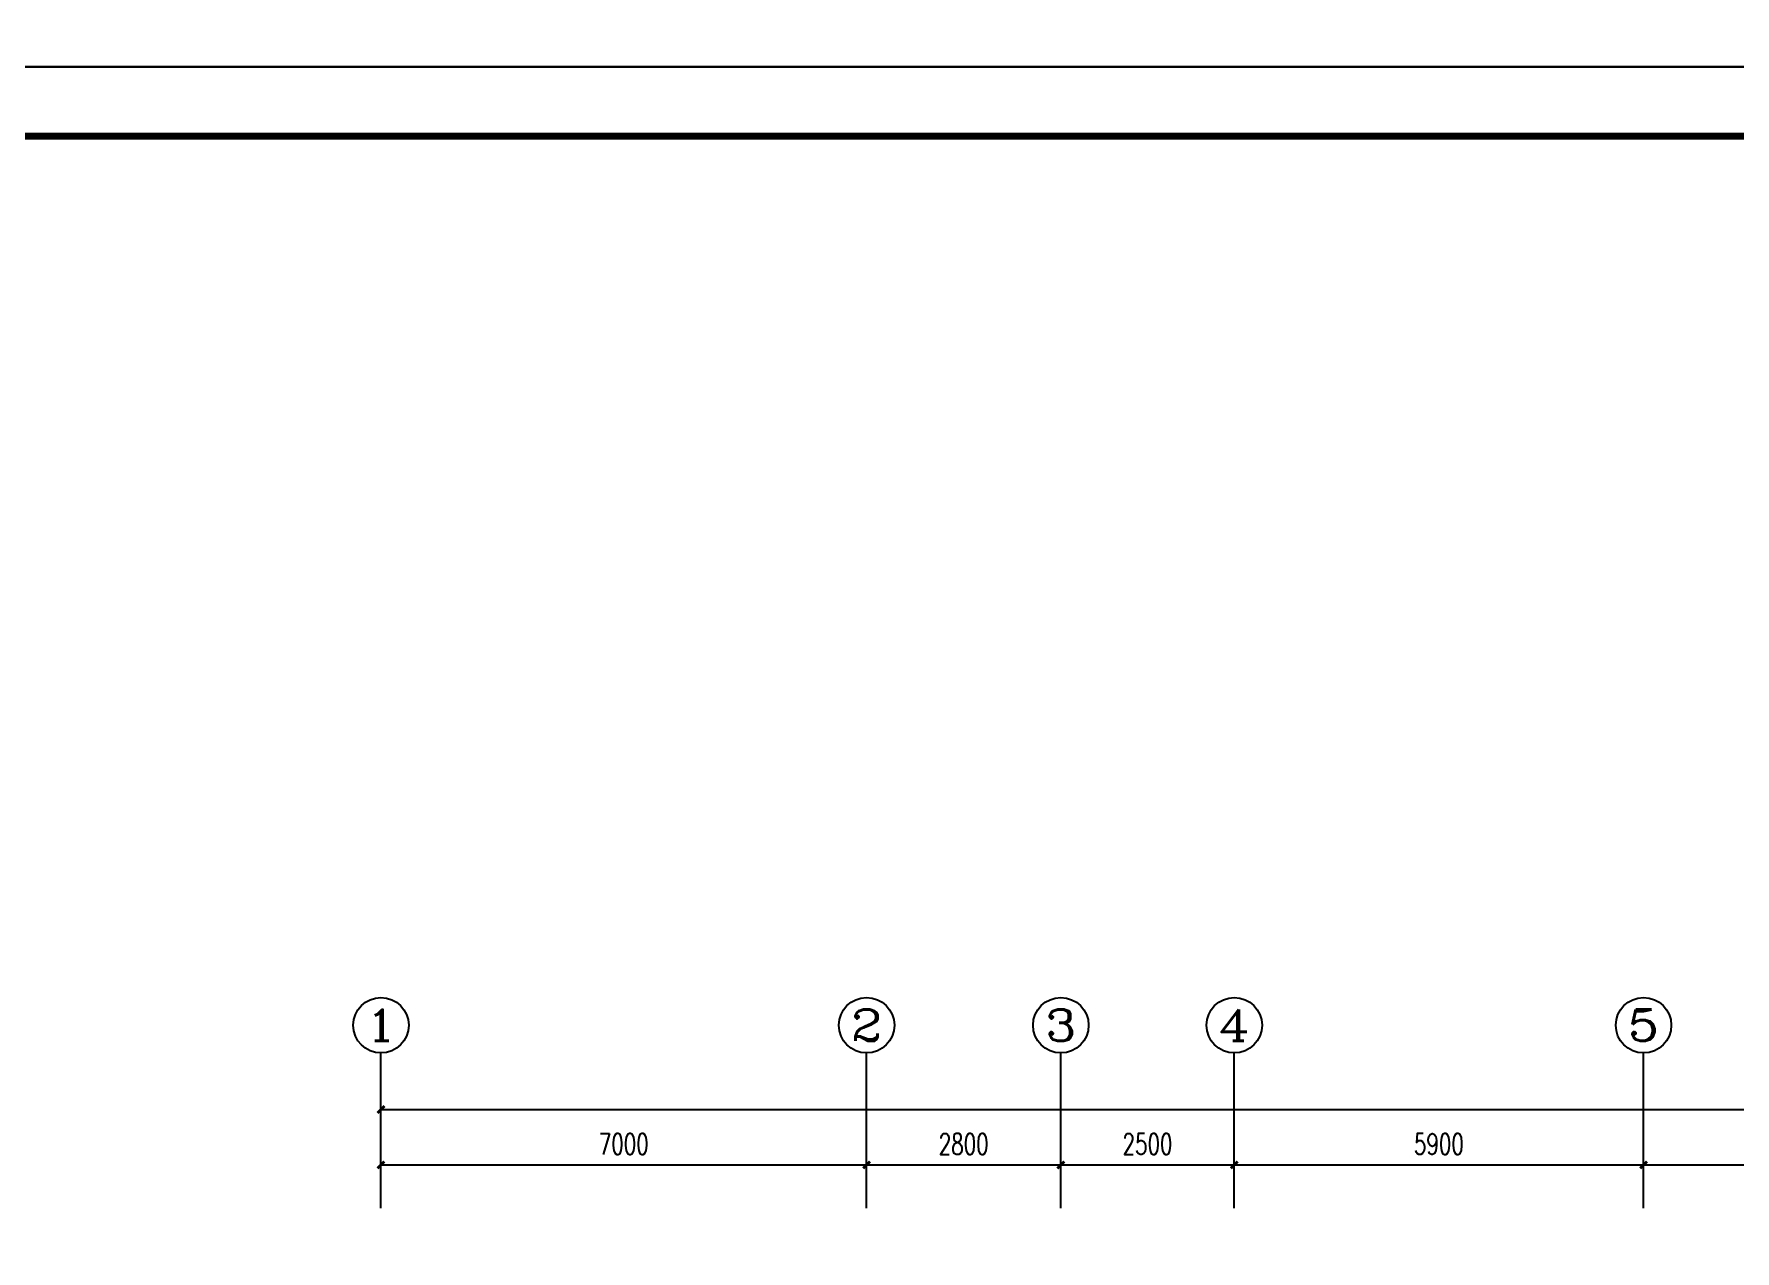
# Model space of a CAD drawing. Extents: x 2166032 to 5302137, y 581493 to 2416206.
# Drawn here: x 2445093 to 2469612, y 1016446 to 1033995 of the extents above; entities that cross this region are included whole.
import ezdxf
from ezdxf.enums import TextEntityAlignment as Align

# ---------------------------------------------------------------- set-up
doc = ezdxf.new("R2010")
doc.units = 0
doc.header["$LTSCALE"] = 1000
doc.header["$MEASUREMENT"] = 0
for name, color, linetype in [('AXIS', 3, 'Continuous'), ('AXIS_TEXT', 7, 'Continuous'), ('PUB_TITLE', 137, 'Continuous')]:
    doc.layers.add(name, color=color, linetype=linetype)
doc.styles.add('_TCH_AXIS', font='complex_.ttf')
doc.styles.add('COMPLEX', font='complex_.ttf')
doc.styles.add('DIM_FONT', font='simplex_.ttf', dxfattribs={"width": 0.7})
doc.dimstyles.new('DIMN', dxfattribs={"dimtxt": 300, "dimasz": 100, "dimexe": 250, "dimexo": 300, "dimgap": 150, "dimtad": 1, "dimdec": 0, "dimzin": 0, "dimdsep": 46, "dimtxsty": 'DIM_FONT', "dimblk": 'ARCHTICK', "dimcen": 0.09, "dimclrt": 7, "dimazin": 2, "dimtfac": 1, "dimtdec": 0, "dimtix": 1, "dimtmove": 2, "dimatfit": 3, "dimldrblk": 'ARCHTICK', "dimfxl": 1, "dimtolj": 1, "dimtzin": 0, "dimarcsym": 0})

# ---------------------------------------------------------------- blocks, each defined once
blk = doc.blocks.new('_ArchTick')
at = {"color": 0, "linetype": 'ByBlock', "const_width": 0.4}
blk.add_lwpolyline([(-0.5, -0.5), (0.5, 0.5)], dxfattribs=at)
blk = doc.blocks.new('*D3045')
at = {"layer": 'AXIS', "color": 0, "lineweight": -2}
for p, q in [((2450094, 1017062), (2450094, 1017937)), ((2457094, 1017062), (2457094, 1017937)), ((2450094, 1017687), (2457094, 1017687))]:
    blk.add_line(p, q, dxfattribs=at)
at = {"layer": 'Defpoints', "color": 0}
for p in [(2457094, 1017687), (2450094, 1016762), (2457094, 1016762)]:
    blk.add_point(p, dxfattribs=at)
at = {"layer": 'AXIS', "color": 0, "lineweight": -2, "xscale": 100, "yscale": 100, "zscale": 100, "rotation": 180}
blk.add_blockref('_ArchTick', (2450094, 1017687), dxfattribs=at)
at = {"layer": 'AXIS', "color": 0, "lineweight": -2, "xscale": 100, "yscale": 100, "zscale": 100}
blk.add_blockref('_ArchTick', (2457094, 1017687), dxfattribs=at)
at = {"layer": 'AXIS', "color": 7, "insert": (2453594, 1017988), "char_height": 300, "attachment_point": 5, "style": 'DIM_FONT'}
blk.add_mtext('\\A1;7000', dxfattribs=at)
blk = doc.blocks.new('*D3046')
at = {"layer": 'AXIS', "color": 0, "lineweight": -2}
for p, q in [((2457094, 1017062), (2457094, 1017937)), ((2459894, 1017062), (2459894, 1017937)), ((2457094, 1017687), (2459894, 1017687))]:
    blk.add_line(p, q, dxfattribs=at)
at = {"layer": 'Defpoints', "color": 0}
for p in [(2459894, 1017687), (2457094, 1016762), (2459894, 1016762)]:
    blk.add_point(p, dxfattribs=at)
at = {"layer": 'AXIS', "color": 0, "lineweight": -2, "xscale": 100, "yscale": 100, "zscale": 100, "rotation": 180}
blk.add_blockref('_ArchTick', (2457094, 1017687), dxfattribs=at)
at = {"layer": 'AXIS', "color": 0, "lineweight": -2, "xscale": 100, "yscale": 100, "zscale": 100}
blk.add_blockref('_ArchTick', (2459894, 1017687), dxfattribs=at)
at = {"layer": 'AXIS', "color": 7, "insert": (2458494, 1017988), "char_height": 300, "attachment_point": 5, "style": 'DIM_FONT'}
blk.add_mtext('\\A1;2800', dxfattribs=at)
blk = doc.blocks.new('*D3047')
at = {"layer": 'AXIS', "color": 0, "lineweight": -2}
for p, q in [((2459894, 1017062), (2459894, 1017937)), ((2462394, 1017062), (2462394, 1017937)), ((2459894, 1017687), (2462394, 1017687))]:
    blk.add_line(p, q, dxfattribs=at)
at = {"layer": 'Defpoints', "color": 0}
for p in [(2462394, 1017687), (2459894, 1016762), (2462394, 1016762)]:
    blk.add_point(p, dxfattribs=at)
at = {"layer": 'AXIS', "color": 0, "lineweight": -2, "xscale": 100, "yscale": 100, "zscale": 100, "rotation": 180}
blk.add_blockref('_ArchTick', (2459894, 1017687), dxfattribs=at)
at = {"layer": 'AXIS', "color": 0, "lineweight": -2, "xscale": 100, "yscale": 100, "zscale": 100}
blk.add_blockref('_ArchTick', (2462394, 1017687), dxfattribs=at)
at = {"layer": 'AXIS', "color": 7, "insert": (2461144, 1017988), "char_height": 300, "attachment_point": 5, "style": 'DIM_FONT'}
blk.add_mtext('\\A1;2500', dxfattribs=at)
blk = doc.blocks.new('*D3048')
at = {"layer": 'AXIS', "color": 0, "lineweight": -2}
for p, q in [((2462394, 1017062), (2462394, 1017937)), ((2468294, 1017062), (2468294, 1017937)), ((2462394, 1017687), (2468294, 1017687))]:
    blk.add_line(p, q, dxfattribs=at)
at = {"layer": 'Defpoints', "color": 0}
for p in [(2468294, 1017687), (2462394, 1016762), (2468294, 1016762)]:
    blk.add_point(p, dxfattribs=at)
at = {"layer": 'AXIS', "color": 0, "lineweight": -2, "xscale": 100, "yscale": 100, "zscale": 100, "rotation": 180}
blk.add_blockref('_ArchTick', (2462394, 1017687), dxfattribs=at)
at = {"layer": 'AXIS', "color": 0, "lineweight": -2, "xscale": 100, "yscale": 100, "zscale": 100}
blk.add_blockref('_ArchTick', (2468294, 1017687), dxfattribs=at)
at = {"layer": 'AXIS', "color": 7, "insert": (2465344, 1017988), "char_height": 300, "attachment_point": 5, "style": 'DIM_FONT'}
blk.add_mtext('\\A1;5900', dxfattribs=at)
blk = doc.blocks.new('*D3049')
at = {"layer": 'AXIS', "color": 0, "lineweight": -2}
for p, q in [((2468294, 1017062), (2468294, 1017937)), ((2476694, 1017062), (2476694, 1017937)), ((2468294, 1017687), (2476694, 1017687))]:
    blk.add_line(p, q, dxfattribs=at)
at = {"layer": 'Defpoints', "color": 0}
for p in [(2476694, 1017687), (2468294, 1016762), (2476694, 1016762)]:
    blk.add_point(p, dxfattribs=at)
at = {"layer": 'AXIS', "color": 0, "lineweight": -2, "xscale": 100, "yscale": 100, "zscale": 100, "rotation": 180}
blk.add_blockref('_ArchTick', (2468294, 1017687), dxfattribs=at)
at = {"layer": 'AXIS', "color": 0, "lineweight": -2, "xscale": 100, "yscale": 100, "zscale": 100}
blk.add_blockref('_ArchTick', (2476694, 1017687), dxfattribs=at)
at = {"layer": 'AXIS', "color": 7, "insert": (2472494, 1017992), "char_height": 300, "attachment_point": 5, "style": 'DIM_FONT'}
blk.add_mtext('\\A1;8400', dxfattribs=at)
blk = doc.blocks.new('*D3057')
at = {"layer": 'AXIS', "color": 0, "lineweight": -2}
for p, q in [((2450094, 1017362), (2450094, 1018737)), ((2521394, 1017362), (2521394, 1018737)), ((2450094, 1018487), (2521394, 1018487))]:
    blk.add_line(p, q, dxfattribs=at)
at = {"layer": 'Defpoints', "color": 0}
for p in [(2521394, 1018487), (2450094, 1017062), (2521394, 1017062)]:
    blk.add_point(p, dxfattribs=at)
at = {"layer": 'AXIS', "color": 0, "lineweight": -2, "xscale": 100, "yscale": 100, "zscale": 100, "rotation": 180}
blk.add_blockref('_ArchTick', (2450094, 1018487), dxfattribs=at)
at = {"layer": 'AXIS', "color": 0, "lineweight": -2, "xscale": 100, "yscale": 100, "zscale": 100}
blk.add_blockref('_ArchTick', (2521394, 1018487), dxfattribs=at)
at = {"layer": 'AXIS', "color": 7, "insert": (2485744, 1018788), "char_height": 300, "attachment_point": 5, "style": 'DIM_FONT'}
blk.add_mtext('\\A1;71300', dxfattribs=at)
blk = doc.blocks.new('_AXISO')
blk.add_circle((0, 0), 0.5)
at = {"layer": 'AXIS_TEXT', "style": 'COMPLEX', "width": 1.171875}
blk.add_attdef('A', text='', height=0.56, dxfattribs=at).set_placement((-0.25, -0.28), (0.25, -0.28), align=Align.FIT)

msp = doc.modelspace()

# ---------------------------------------------------------------- linework, layer by layer
msp.add_circle((2604640.5, 1020101.3), 438608.5)
at = {"layer": 'AXIS'}
for p, q in [((2450094.4, 1017505.6), (2450094.4, 1019301.3)), ((2457094.4, 1017505.6), (2457094.4, 1019301.3)), ((2459894.4, 1017505.6), (2459894.4, 1019301.3)), ((2462394.4, 1017505.6), (2462394.4, 1019301.3)), ((2468294.4, 1017505.6), (2468294.4, 1019301.3))]:
    msp.add_line(p, q, dxfattribs=at)
at = {"layer": 'PUB_TITLE'}
for points in [[(2433524.2, 1033519.6), (2538624.2, 1033519.6), (2538624.2, 1092919.6), (2433524.2, 1092919.6)], [(2433524.2, 974119.6), (2538624.2, 974119.6), (2538624.2, 1033519.6), (2433524.2, 1033519.6)]]:
    msp.add_lwpolyline(points, close=True, dxfattribs=at)
at = {"layer": 'PUB_TITLE', "const_width": 100}
msp.add_lwpolyline([(2436024.2, 975119.6), (2537624.2, 975119.6), (2537624.2, 1032519.6), (2436024.2, 1032519.6)], close=True, dxfattribs=at)

# ---------------------------------------------------------------- block references
at = {"layer": 'AXIS'}
ref = msp.add_blockref('_AXISO', (2450094.4, 1019701.3), dxfattribs=dict(at, xscale=800, yscale=800, zscale=800))
ref.add_attrib('A', '1', dxfattribs={"layer": 'AXIS_TEXT', "height": 452.5, "style": '_TCH_AXIS', "width": 1.388087}).set_placement((2449868.1, 1019475.1), (2450320.6, 1019475.1), align=Align.FIT)
ref = msp.add_blockref('_AXISO', (2457094.4, 1019701.3), dxfattribs=dict(at, xscale=800, yscale=800, zscale=800))
ref.add_attrib('A', '2', dxfattribs={"layer": 'AXIS_TEXT', "height": 452.5, "style": '_TCH_AXIS', "width": 1.049113}).set_placement((2456868.1, 1019475.1), (2457320.6, 1019475.1), align=Align.FIT)
ref = msp.add_blockref('_AXISO', (2459894.4, 1019701.3), dxfattribs=dict(at, xscale=800, yscale=800, zscale=800))
ref.add_attrib('A', '3', dxfattribs={"layer": 'AXIS_TEXT', "height": 452.5, "style": '_TCH_AXIS', "width": 1.049113}).set_placement((2459668.1, 1019475.1), (2460120.6, 1019475.1), align=Align.FIT)
ref = msp.add_blockref('_AXISO', (2462394.4, 1019701.3), dxfattribs=dict(at, xscale=800, yscale=800, zscale=800))
ref.add_attrib('A', '4', dxfattribs={"layer": 'AXIS_TEXT', "height": 452.5, "style": '_TCH_AXIS'}).set_placement((2462168.1, 1019475.1), (2462620.6, 1019475.1), align=Align.FIT)
ref = msp.add_blockref('_AXISO', (2468294.4, 1019701.3), dxfattribs=dict(at, xscale=800, yscale=800, zscale=800))
ref.add_attrib('A', '5', dxfattribs={"layer": 'AXIS_TEXT', "height": 452.5, "style": '_TCH_AXIS', "width": 1.049113}).set_placement((2468068.1, 1019475.1), (2468520.6, 1019475.1), align=Align.FIT)

# ---------------------------------------------------------------- dimensions: what is measured, and where the dimension line sits
for p1, p2, distance, picture, middle in [((2450094.4, 1017062.3), (2521394.4, 1017062.3), 1424.8, '*D3057', (2485744.4, 1018788.5)), ((2450094.4, 1016762.3), (2457094.4, 1016762.3), 924.8, '*D3045', (2453594.4, 1017988.5)), ((2457094.4, 1016762.3), (2459894.4, 1016762.3), 924.8, '*D3046', (2458494.4, 1017988.5)), ((2459894.4, 1016762.3), (2462394.4, 1016762.3), 924.8, '*D3047', (2461144.4, 1017988.5)), ((2462394.4, 1016762.3), (2468294.4, 1016762.3), 924.8, '*D3048', (2465344.4, 1017988.5)), ((2468294.4, 1016762.3), (2476694.4, 1016762.3), 924.8, '*D3049', (2472494.4, 1017991.9))]:
    dim = msp.add_aligned_dim(p1=p1, p2=p2, distance=distance, dimstyle='DIMN', dxfattribs=at)
    dim.commit()
    dim.dimension.update_dxf_attribs({"geometry": picture, "text_midpoint": middle})

doc.saveas('drawing.dxf')
